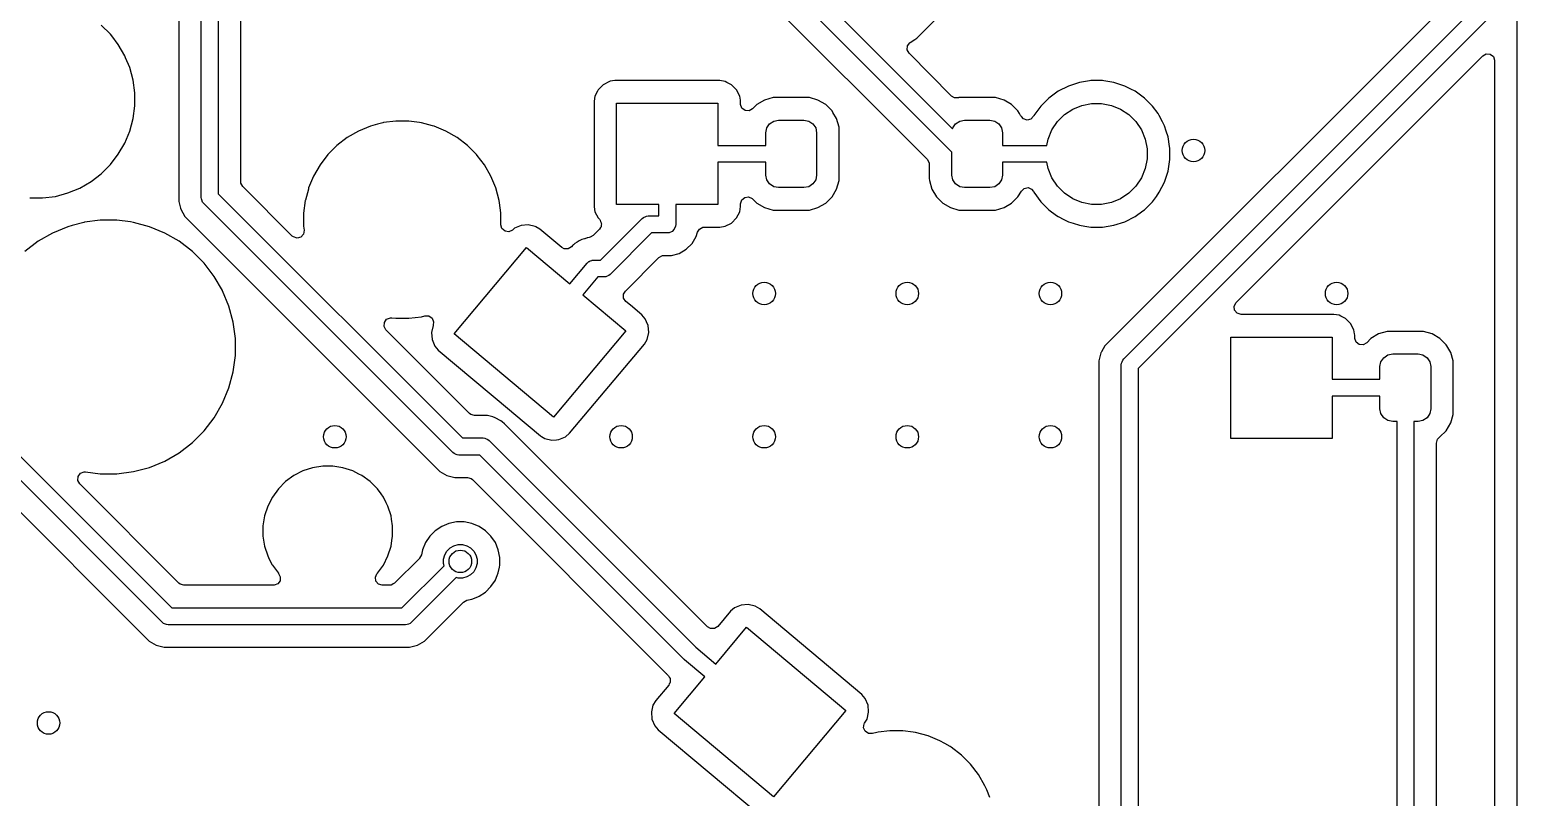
# Model space of a CAD drawing. Extents: x 2.6 to 14.2, y -9.4 to -3.8.
# Drawn here: x 7.17 to 8.209, y -8.682 to -8.146 of the extents above; entities that cross this region are included whole.
import ezdxf

# ---------------------------------------------------------------- set-up
doc = ezdxf.new("R2010")
doc.units = 0
doc.header["$MEASUREMENT"] = 0
doc.layers.add('BLACK', color=7, linetype='CONTINUOUS')

msp = doc.modelspace()

# ---------------------------------------------------------------- linework, layer by layer
at = {"layer": 'BLACK', "linetype": 'CONTINUOUS'}
for p, q in [((8.2094, -9.2539), (8.2094, -6.306)), ((7.4017, -7.8023), (7.8149, -8.2154)), ((7.8143, -8.2316), (7.3917, -7.8089)), ((7.3785, -7.8181), (7.7971, -8.2367)), ((7.3016, -7.8971), (7.3016, -8.2608)), ((7.3174, -8.2523), (7.3174, -7.8942)), ((7.2741, -7.9081), (7.2741, -8.2661)), ((7.2898, -8.2633), (7.2898, -7.8995)), ((7.7899, -8.152), (8.0136, -7.9282)), ((8.1615, -8.1269), (7.9213, -8.3671)), ((7.9345, -8.3762), (8.1787, -8.132)), ((7.2264, -8.1493), (7.22, -8.1429)), ((8.1888, -8.1386), (7.9446, -8.3828)), ((7.2273, -8.1505), (7.2264, -8.1493)), ((7.2264, -8.1493), (7.2264, -8.1493)), ((7.2264, -8.1493), (7.2264, -8.1493)), ((7.2319, -8.1565), (7.2273, -8.1505)), ((7.2364, -8.1643), (7.2319, -8.1565)), ((7.2319, -8.1565), (7.2319, -8.1565)), ((7.2319, -8.1565), (7.2319, -8.1565)), ((7.7831, -8.1602), (7.7833, -8.1575)), ((7.7833, -8.1575), (7.7849, -8.1553)), ((7.7849, -8.1553), (7.7851, -8.1551)), ((7.7851, -8.1551), (7.7885, -8.1529)), ((7.7885, -8.1529), (7.7899, -8.152)), ((7.237, -8.1657), (7.2364, -8.1643)), ((7.2364, -8.1643), (7.2364, -8.1643)), ((7.2364, -8.1643), (7.2364, -8.1643)), ((7.2399, -8.1726), (7.237, -8.1657)), ((7.7844, -8.1626), (7.7831, -8.1602)), ((7.8142, -8.1925), (7.7844, -8.1626)), ((8.0129, -8.3368), (8.1853, -8.1644)), ((8.1853, -8.1644), (8.1877, -8.163)), ((8.1877, -8.163), (8.1905, -8.1632)), ((8.1905, -8.1632), (8.1927, -8.1649)), ((8.1927, -8.1649), (8.1936, -8.1675)), ((8.1936, -8.1675), (8.1936, -8.1678)), ((8.1936, -8.1678), (8.1936, -8.8104)), ((7.2422, -8.1814), (7.2399, -8.1726)), ((7.2434, -8.1903), (7.2422, -8.1814)), ((7.2434, -8.1993), (7.2434, -8.1903)), ((7.5667, -8.189), (7.5649, -8.1925)), ((7.5672, -8.1881), (7.5667, -8.189)), ((7.5707, -8.1846), (7.5672, -8.1881)), ((7.5672, -8.1881), (7.5672, -8.1881)), ((7.5672, -8.1881), (7.5672, -8.1881)), ((7.5751, -8.1823), (7.5707, -8.1846)), ((7.5707, -8.1846), (7.5707, -8.1846)), ((7.5707, -8.1846), (7.5707, -8.1846)), ((7.5757, -8.1822), (7.5751, -8.1823)), ((7.5788, -8.1817), (7.5757, -8.1822)), ((7.6522, -8.1817), (7.5788, -8.1817)), ((7.6559, -8.1823), (7.6522, -8.1817)), ((7.6572, -8.183), (7.6559, -8.1823)), ((7.6603, -8.1846), (7.6572, -8.183)), ((7.6639, -8.1881), (7.6603, -8.1846)), ((7.6603, -8.1846), (7.6603, -8.1846)), ((7.6603, -8.1846), (7.6603, -8.1846)), ((7.6661, -8.1925), (7.6639, -8.1881)), ((7.6639, -8.1881), (7.6639, -8.1881)), ((7.6639, -8.1881), (7.6639, -8.1881)), ((7.8887, -8.1891), (7.8822, -8.1939)), ((7.8959, -8.1855), (7.8887, -8.1891)), ((7.9035, -8.183), (7.8959, -8.1855)), ((7.9105, -8.1819), (7.9035, -8.183)), ((7.9115, -8.1817), (7.9105, -8.1819)), ((7.9195, -8.1817), (7.9115, -8.1817)), ((7.9206, -8.1819), (7.9195, -8.1817)), ((7.9275, -8.183), (7.9206, -8.1819)), ((7.9352, -8.1855), (7.9275, -8.183)), ((7.9395, -8.1876), (7.9352, -8.1855)), ((7.9424, -8.1891), (7.9395, -8.1876)), ((7.9489, -8.1939), (7.9424, -8.1891)), ((7.9424, -8.1891), (7.9424, -8.1891)), ((7.9424, -8.1891), (7.9424, -8.1891)), ((7.2422, -8.2083), (7.2434, -8.1993)), ((7.5649, -8.1925), (7.5643, -8.1962)), ((7.5643, -8.1962), (7.5643, -8.2696)), ((7.5801, -8.2683), (7.5801, -8.1975)), ((7.5801, -8.1975), (7.6509, -8.1975)), ((7.6509, -8.1975), (7.6509, -8.227)), ((7.6666, -8.1954), (7.6661, -8.1925)), ((7.6667, -8.1962), (7.6666, -8.1954)), ((7.6667, -8.1981), (7.6667, -8.1962)), ((7.6667, -8.1984), (7.6667, -8.1981)), ((7.6677, -8.201), (7.6667, -8.1984)), ((7.6781, -8.1985), (7.6751, -8.2015)), ((7.6834, -8.1954), (7.6781, -8.1985)), ((7.6781, -8.1985), (7.6781, -8.1985)), ((7.6894, -8.1936), (7.6834, -8.1954)), ((7.6834, -8.1954), (7.6834, -8.1954)), ((7.6908, -8.1935), (7.6894, -8.1936)), ((7.7135, -8.1935), (7.6908, -8.1935)), ((7.6908, -8.1935), (7.6908, -8.1935)), ((7.7149, -8.1936), (7.7135, -8.1935)), ((7.7208, -8.1954), (7.7149, -8.1936)), ((7.7149, -8.1936), (7.7149, -8.1936)), ((7.7262, -8.1985), (7.7208, -8.1954)), ((7.7208, -8.1954), (7.7208, -8.1954)), ((7.7306, -8.2029), (7.7262, -8.1985)), ((7.7262, -8.1985), (7.7262, -8.1985)), ((7.8163, -8.1937), (7.8142, -8.1925)), ((7.819, -8.1937), (7.8163, -8.1937)), ((7.8193, -8.1936), (7.819, -8.1937)), ((7.8207, -8.1935), (7.8193, -8.1936)), ((7.8193, -8.1936), (7.8193, -8.1936)), ((7.8434, -8.1935), (7.8207, -8.1935)), ((7.8207, -8.1935), (7.8207, -8.1935)), ((7.8448, -8.1936), (7.8434, -8.1935)), ((7.8508, -8.1954), (7.8448, -8.1936)), ((7.8448, -8.1936), (7.8448, -8.1936)), ((7.8561, -8.1985), (7.8508, -8.1954)), ((7.8508, -8.1954), (7.8508, -8.1954)), ((7.8605, -8.2029), (7.8561, -8.1985)), ((7.8561, -8.1985), (7.8561, -8.1985)), ((7.8765, -8.1996), (7.8717, -8.2061)), ((7.8822, -8.1939), (7.8765, -8.1996)), ((7.8988, -8.2017), (7.9052, -8.199)), ((7.9052, -8.199), (7.912, -8.1976)), ((7.912, -8.1976), (7.919, -8.1976)), ((7.919, -8.1976), (7.9258, -8.199)), ((7.9258, -8.199), (7.9322, -8.2017)), ((7.9546, -8.1996), (7.9489, -8.1939)), ((7.9584, -8.2048), (7.9546, -8.1996)), ((7.2399, -8.217), (7.2422, -8.2083)), ((7.4168, -8.2112), (7.4131, -8.2122)), ((7.4172, -8.2111), (7.4168, -8.2112)), ((7.4258, -8.21), (7.4172, -8.2111)), ((7.4348, -8.21), (7.4258, -8.21)), ((7.4258, -8.21), (7.4258, -8.21)), ((7.4423, -8.211), (7.4348, -8.21)), ((7.4348, -8.21), (7.4348, -8.21)), ((7.4438, -8.2112), (7.4423, -8.211)), ((7.4515, -8.2133), (7.4438, -8.2112)), ((7.6699, -8.2027), (7.6677, -8.201)), ((7.6726, -8.2029), (7.6699, -8.2027)), ((7.6751, -8.2015), (7.6726, -8.2029)), ((7.687, -8.2119), (7.6899, -8.21)), ((7.6899, -8.21), (7.6933, -8.2093)), ((7.6933, -8.2093), (7.711, -8.2093)), ((7.711, -8.2093), (7.7144, -8.21)), ((7.7144, -8.21), (7.7173, -8.2119)), ((7.7312, -8.204), (7.7306, -8.2029)), ((7.7306, -8.2029), (7.7306, -8.2029)), ((7.7338, -8.2083), (7.7312, -8.204)), ((7.7355, -8.2143), (7.7338, -8.2083)), ((7.8169, -8.2119), (7.8198, -8.21)), ((7.8198, -8.21), (7.8232, -8.2093)), ((7.8232, -8.2093), (7.8409, -8.2093)), ((7.8409, -8.2093), (7.8443, -8.21)), ((7.8443, -8.21), (7.8472, -8.2119)), ((7.8616, -8.2048), (7.8605, -8.2029)), ((7.8605, -8.2029), (7.8605, -8.2029)), ((7.8624, -8.2061), (7.8616, -8.2048)), ((7.8629, -8.2069), (7.8624, -8.2061)), ((7.8643, -8.2084), (7.8629, -8.2069)), ((7.8669, -8.2093), (7.8643, -8.2084)), ((7.8695, -8.2086), (7.8669, -8.2093)), ((7.8714, -8.2066), (7.8695, -8.2086)), ((7.8717, -8.2061), (7.8714, -8.2066)), ((7.8843, -8.2162), (7.8881, -8.2104)), ((7.8881, -8.2104), (7.893, -8.2055)), ((7.893, -8.2055), (7.8988, -8.2017)), ((7.9322, -8.2017), (7.938, -8.2055)), ((7.938, -8.2055), (7.9429, -8.2104)), ((7.9429, -8.2104), (7.9468, -8.2162)), ((7.9593, -8.2061), (7.9584, -8.2048)), ((7.9616, -8.2106), (7.9593, -8.2061)), ((7.963, -8.2133), (7.9616, -8.2106)), ((7.2364, -8.2254), (7.2399, -8.217)), ((7.3919, -8.2215), (7.3847, -8.227)), ((7.3997, -8.217), (7.3919, -8.2215)), ((7.4081, -8.2135), (7.3997, -8.217)), ((7.3997, -8.217), (7.3997, -8.217)), ((7.4131, -8.2122), (7.4081, -8.2135)), ((7.4525, -8.2135), (7.4515, -8.2133)), ((7.4608, -8.217), (7.4525, -8.2135)), ((7.4686, -8.2215), (7.4608, -8.217)), ((7.4608, -8.217), (7.4608, -8.217)), ((7.4758, -8.227), (7.4686, -8.2215)), ((7.6844, -8.2181), (7.6851, -8.2148)), ((7.6844, -8.227), (7.6844, -8.2181)), ((7.6851, -8.2148), (7.687, -8.2119)), ((7.7173, -8.2119), (7.7192, -8.2148)), ((7.7192, -8.2148), (7.7198, -8.2181)), ((7.7198, -8.2181), (7.7198, -8.2477)), ((7.7356, -8.2157), (7.7355, -8.2143)), ((7.7356, -8.2502), (7.7356, -8.2157)), ((7.8149, -8.2154), (7.815, -8.2148)), ((7.815, -8.2148), (7.8169, -8.2119)), ((7.8472, -8.2119), (7.8491, -8.2148)), ((7.8491, -8.2148), (7.8498, -8.2181)), ((7.8498, -8.2181), (7.8498, -8.227)), ((7.8816, -8.2226), (7.8843, -8.2162)), ((7.9468, -8.2162), (7.9494, -8.2226)), ((7.9642, -8.217), (7.963, -8.2133)), ((7.963, -8.2133), (7.963, -8.2133)), ((7.963, -8.2133), (7.963, -8.2133)), ((7.9655, -8.2209), (7.9642, -8.217)), ((7.9665, -8.2278), (7.9655, -8.2209)), ((7.2319, -8.2332), (7.2364, -8.2254)), ((7.3847, -8.227), (7.3784, -8.2334)), ((7.4822, -8.2334), (7.4758, -8.227)), ((7.4758, -8.227), (7.4758, -8.227)), ((7.6509, -8.227), (7.6844, -8.227)), ((7.8143, -8.2477), (7.8143, -8.2316)), ((7.8498, -8.227), (7.8807, -8.227)), ((7.8807, -8.227), (7.8816, -8.2226)), ((7.9494, -8.2226), (7.9508, -8.2294)), ((7.9508, -8.2294), (7.9508, -8.2364)), ((7.9667, -8.2289), (7.9665, -8.2278)), ((7.9667, -8.2369), (7.9667, -8.2289)), ((7.22, -8.2468), (7.2264, -8.2404)), ((7.2264, -8.2404), (7.2319, -8.2332)), ((7.2264, -8.2404), (7.2264, -8.2404)), ((7.2264, -8.2404), (7.2264, -8.2404)), ((7.3729, -8.2406), (7.3683, -8.2484)), ((7.3784, -8.2334), (7.3729, -8.2406)), ((7.4826, -8.234), (7.4822, -8.2334)), ((7.4822, -8.2334), (7.4822, -8.2334)), ((7.4822, -8.2334), (7.4822, -8.2334)), ((7.4877, -8.2406), (7.4826, -8.234)), ((7.4922, -8.2484), (7.4877, -8.2406)), ((7.4877, -8.2406), (7.4877, -8.2406)), ((7.4877, -8.2406), (7.4877, -8.2406)), ((7.6549, -8.2388), (7.6509, -8.2388)), ((7.6509, -8.2388), (7.6509, -8.2683)), ((7.6844, -8.2388), (7.6549, -8.2388)), ((7.6844, -8.2477), (7.6844, -8.2388)), ((7.7971, -8.2367), (7.7985, -8.2391)), ((7.7985, -8.2391), (7.7986, -8.2402)), ((7.7986, -8.2402), (7.7986, -8.2502)), ((7.8744, -8.2388), (7.8498, -8.2388)), ((7.8498, -8.2388), (7.8498, -8.2477)), ((7.8807, -8.2388), (7.8744, -8.2388)), ((7.8816, -8.2432), (7.8807, -8.2388)), ((7.9508, -8.2364), (7.9494, -8.2432)), ((7.9655, -8.2449), (7.9667, -8.2369)), ((7.205, -8.2568), (7.2129, -8.2523)), ((7.2129, -8.2523), (7.22, -8.2468)), ((7.22, -8.2468), (7.22, -8.2468)), ((7.22, -8.2468), (7.22, -8.2468)), ((7.3175, -8.2533), (7.3174, -8.2523)), ((7.3683, -8.2484), (7.3649, -8.2567)), ((7.3683, -8.2484), (7.3683, -8.2484)), ((7.493, -8.2502), (7.4922, -8.2484)), ((7.4922, -8.2484), (7.4922, -8.2484)), ((7.4922, -8.2484), (7.4922, -8.2484)), ((7.4957, -8.2567), (7.493, -8.2502)), ((7.6851, -8.2511), (7.6844, -8.2477)), ((7.687, -8.2539), (7.6851, -8.2511)), ((7.7192, -8.2511), (7.7173, -8.2539)), ((7.7198, -8.2477), (7.7192, -8.2511)), ((7.7338, -8.2575), (7.7355, -8.2516)), ((7.7355, -8.2516), (7.7356, -8.2502)), ((7.7986, -8.2502), (7.7986, -8.2502)), ((7.7986, -8.2502), (7.7987, -8.2516)), ((7.7987, -8.2516), (7.8004, -8.2575)), ((7.815, -8.2511), (7.8143, -8.2477)), ((7.8169, -8.2539), (7.815, -8.2511)), ((7.8491, -8.2511), (7.8472, -8.2539)), ((7.8498, -8.2477), (7.8491, -8.2511)), ((7.8843, -8.2496), (7.8816, -8.2432)), ((7.8881, -8.2554), (7.8843, -8.2496)), ((7.9468, -8.2496), (7.9429, -8.2554)), ((7.9494, -8.2432), (7.9468, -8.2496)), ((7.9593, -8.2597), (7.963, -8.2526)), ((7.963, -8.2526), (7.9655, -8.2449)), ((7.179, -8.2637), (7.188, -8.2626)), ((7.188, -8.2626), (7.1967, -8.2602)), ((7.1967, -8.2602), (7.205, -8.2568)), ((7.3016, -8.2608), (7.4723, -8.4314)), ((7.3188, -8.2557), (7.3175, -8.2533)), ((7.3534, -8.2903), (7.3188, -8.2557)), ((7.3647, -8.2575), (7.3626, -8.2652)), ((7.3649, -8.2567), (7.3647, -8.2575)), ((7.498, -8.2655), (7.4957, -8.2567)), ((7.6696, -8.2633), (7.6723, -8.2629)), ((7.6723, -8.2629), (7.6748, -8.264)), ((7.6899, -8.2559), (7.687, -8.2539)), ((7.6933, -8.2565), (7.6899, -8.2559)), ((7.711, -8.2565), (7.6933, -8.2565)), ((7.7144, -8.2559), (7.711, -8.2565)), ((7.7173, -8.2539), (7.7144, -8.2559)), ((7.7262, -8.2673), (7.7306, -8.2629)), ((7.7306, -8.2629), (7.7338, -8.2575)), ((7.8004, -8.2575), (7.8004, -8.2575)), ((7.8004, -8.2575), (7.8036, -8.2629)), ((7.8036, -8.2629), (7.8036, -8.2629)), ((7.8036, -8.2629), (7.808, -8.2673)), ((7.8198, -8.2559), (7.8169, -8.2539)), ((7.8232, -8.2565), (7.8198, -8.2559)), ((7.8409, -8.2565), (7.8232, -8.2565)), ((7.8443, -8.2559), (7.8409, -8.2565)), ((7.8472, -8.2539), (7.8443, -8.2559)), ((7.8561, -8.2673), (7.8605, -8.2629)), ((7.8605, -8.2629), (7.8629, -8.2589)), ((7.8629, -8.2589), (7.8649, -8.257)), ((7.8649, -8.257), (7.8676, -8.2565)), ((7.8676, -8.2565), (7.8701, -8.2576)), ((7.8701, -8.2576), (7.8714, -8.2592)), ((7.8714, -8.2592), (7.8717, -8.2597)), ((7.8717, -8.2597), (7.8765, -8.2663)), ((7.893, -8.2603), (7.8881, -8.2554)), ((7.8988, -8.2642), (7.893, -8.2603)), ((7.938, -8.2603), (7.9322, -8.2642)), ((7.9429, -8.2554), (7.938, -8.2603)), ((7.9546, -8.2663), (7.9573, -8.2626)), ((7.9573, -8.2626), (7.9593, -8.2597)), ((7.17, -8.2637), (7.179, -8.2637)), ((7.179, -8.2637), (7.179, -8.2637)), ((7.2741, -8.2661), (7.2753, -8.2709)), ((7.2753, -8.2709), (7.2753, -8.2709)), ((7.2753, -8.2709), (7.2755, -8.2716)), ((7.2755, -8.2716), (7.2755, -8.2716)), ((7.2755, -8.2716), (7.2784, -8.2766)), ((7.29, -8.2644), (7.2898, -8.2633)), ((7.2902, -8.2649), (7.29, -8.2644)), ((7.2908, -8.2666), (7.2902, -8.2649)), ((7.2916, -8.2675), (7.2908, -8.2666)), ((7.4656, -8.4415), (7.2916, -8.2675)), ((7.3625, -8.2655), (7.3614, -8.2744)), ((7.3626, -8.2652), (7.3625, -8.2655)), ((7.3625, -8.2655), (7.3625, -8.2655)), ((7.4989, -8.2723), (7.498, -8.2655)), ((7.4992, -8.2744), (7.4989, -8.2723)), ((7.5643, -8.2696), (7.5647, -8.2718)), ((7.5647, -8.2718), (7.5649, -8.2733)), ((7.5649, -8.2733), (7.5672, -8.2777)), ((7.6096, -8.2683), (7.5801, -8.2683)), ((7.6096, -8.2763), (7.6096, -8.2683)), ((7.6509, -8.2683), (7.6214, -8.2683)), ((7.6214, -8.2683), (7.6214, -8.2822)), ((7.6639, -8.2777), (7.6661, -8.2733)), ((7.6661, -8.2733), (7.6667, -8.2696)), ((7.6661, -8.2733), (7.6661, -8.2733)), ((7.6661, -8.2733), (7.6661, -8.2733)), ((7.6667, -8.2677), (7.6675, -8.2651)), ((7.6667, -8.2696), (7.6667, -8.2677)), ((7.6675, -8.2651), (7.6696, -8.2633)), ((7.6748, -8.264), (7.6751, -8.2643)), ((7.6751, -8.2643), (7.6781, -8.2673)), ((7.6781, -8.2673), (7.6781, -8.2673)), ((7.6781, -8.2673), (7.6781, -8.2673)), ((7.6781, -8.2673), (7.6834, -8.2704)), ((7.6834, -8.2704), (7.6894, -8.2722)), ((7.6894, -8.2722), (7.6908, -8.2723)), ((7.6908, -8.2723), (7.7135, -8.2723)), ((7.7135, -8.2723), (7.7149, -8.2722)), ((7.7149, -8.2722), (7.7208, -8.2704)), ((7.7208, -8.2704), (7.7262, -8.2673)), ((7.808, -8.2673), (7.808, -8.2673)), ((7.808, -8.2673), (7.808, -8.2673)), ((7.808, -8.2673), (7.8133, -8.2704)), ((7.8133, -8.2704), (7.8193, -8.2722)), ((7.8193, -8.2722), (7.8207, -8.2723)), ((7.8207, -8.2723), (7.8434, -8.2723)), ((7.8434, -8.2723), (7.8448, -8.2722)), ((7.8448, -8.2722), (7.8508, -8.2704)), ((7.8508, -8.2704), (7.8561, -8.2673)), ((7.8765, -8.2663), (7.8822, -8.272)), ((7.8822, -8.272), (7.8875, -8.2759)), ((7.9052, -8.2668), (7.8988, -8.2642)), ((7.912, -8.2682), (7.9052, -8.2668)), ((7.919, -8.2682), (7.912, -8.2682)), ((7.9258, -8.2668), (7.919, -8.2682)), ((7.9322, -8.2642), (7.9258, -8.2668)), ((7.9424, -8.2767), (7.9477, -8.2728)), ((7.9477, -8.2728), (7.9489, -8.272)), ((7.9489, -8.272), (7.9546, -8.2663)), ((7.9489, -8.272), (7.9489, -8.272)), ((7.9489, -8.272), (7.9489, -8.272)), ((7.9546, -8.2663), (7.9546, -8.2663)), ((7.9546, -8.2663), (7.9546, -8.2663)), ((7.1966, -8.2838), (7.1858, -8.2882)), ((7.1997, -8.2829), (7.1966, -8.2838)), ((7.1966, -8.2838), (7.1966, -8.2838)), ((7.2078, -8.2808), (7.1997, -8.2829)), ((7.2083, -8.2807), (7.2078, -8.2808)), ((7.2193, -8.2793), (7.2083, -8.2807)), ((7.2309, -8.2793), (7.2193, -8.2793)), ((7.2193, -8.2793), (7.2193, -8.2793)), ((7.2405, -8.2805), (7.2309, -8.2793)), ((7.2309, -8.2793), (7.2309, -8.2793)), ((7.2424, -8.2808), (7.2405, -8.2805)), ((7.2537, -8.2838), (7.2424, -8.2808)), ((7.2644, -8.2882), (7.2537, -8.2838)), ((7.2537, -8.2838), (7.2537, -8.2838)), ((7.2537, -8.2838), (7.2537, -8.2838)), ((7.2784, -8.2766), (7.2784, -8.2766)), ((7.2784, -8.2766), (7.2784, -8.2766)), ((7.2784, -8.2766), (7.4565, -8.4547)), ((7.3614, -8.2744), (7.3614, -8.2834)), ((7.3614, -8.2834), (7.3614, -8.2834)), ((7.3614, -8.2834), (7.3617, -8.2862)), ((7.4992, -8.2825), (7.4992, -8.2744)), ((7.4992, -8.2744), (7.4992, -8.2744)), ((7.5, -8.2851), (7.4992, -8.2825)), ((7.5134, -8.2829), (7.5088, -8.2849)), ((7.5183, -8.2825), (7.5134, -8.2829)), ((7.5232, -8.2836), (7.5183, -8.2825)), ((7.5183, -8.2825), (7.5183, -8.2825)), ((7.5237, -8.2839), (7.5232, -8.2836)), ((7.5232, -8.2836), (7.5232, -8.2836)), ((7.5232, -8.2836), (7.5232, -8.2836)), ((7.5264, -8.2855), (7.5237, -8.2839)), ((7.5672, -8.2777), (7.5672, -8.2777)), ((7.5672, -8.2777), (7.5672, -8.2777)), ((7.5672, -8.2777), (7.5681, -8.2786)), ((7.5681, -8.2786), (7.5683, -8.279)), ((7.5683, -8.279), (7.5685, -8.2792)), ((7.5685, -8.2792), (7.5689, -8.2801)), ((7.5689, -8.3071), (7.5979, -8.278)), ((7.5689, -8.2801), (7.5694, -8.2811)), ((7.5692, -8.2838), (7.569, -8.2842)), ((7.5693, -8.2828), (7.5692, -8.2838)), ((7.5695, -8.2817), (7.5693, -8.2828)), ((7.5694, -8.2811), (7.5694, -8.2814)), ((7.5694, -8.2814), (7.5695, -8.2817)), ((7.5979, -8.278), (7.5988, -8.2773)), ((7.5988, -8.2773), (7.6005, -8.2766)), ((7.6005, -8.2766), (7.6009, -8.2764)), ((7.6009, -8.2764), (7.6021, -8.2763)), ((7.6021, -8.2763), (7.6096, -8.2763)), ((7.6213, -8.2833), (7.6204, -8.2855)), ((7.6214, -8.2822), (7.6213, -8.2833)), ((7.6213, -8.2833), (7.6213, -8.2833)), ((7.6522, -8.2841), (7.6559, -8.2835)), ((7.6559, -8.2835), (7.6603, -8.2813)), ((7.6603, -8.2813), (7.6639, -8.2777)), ((7.8875, -8.2759), (7.8887, -8.2767)), ((7.8887, -8.2767), (7.8927, -8.2788)), ((7.8927, -8.2788), (7.8959, -8.2804)), ((7.8959, -8.2804), (7.8959, -8.2804)), ((7.8959, -8.2804), (7.8959, -8.2804)), ((7.8959, -8.2804), (7.8991, -8.2814)), ((7.8991, -8.2814), (7.9035, -8.2828)), ((7.9035, -8.2828), (7.9073, -8.2834)), ((7.9073, -8.2834), (7.9115, -8.2841)), ((7.9195, -8.2841), (7.9275, -8.2828)), ((7.9275, -8.2828), (7.9352, -8.2804)), ((7.9352, -8.2804), (7.9424, -8.2767)), ((7.1758, -8.294), (7.1666, -8.3011)), ((7.1858, -8.2882), (7.1758, -8.294)), ((7.1858, -8.2882), (7.1858, -8.2882)), ((7.2744, -8.294), (7.2644, -8.2882)), ((7.2644, -8.2882), (7.2644, -8.2882)), ((7.2837, -8.3011), (7.2744, -8.294)), ((7.3542, -8.2909), (7.3534, -8.2903)), ((7.3568, -8.2917), (7.3542, -8.2909)), ((7.3595, -8.291), (7.3568, -8.2917)), ((7.3613, -8.2889), (7.3595, -8.291)), ((7.3617, -8.2862), (7.3613, -8.2889)), ((7.5021, -8.2869), (7.5, -8.2851)), ((7.5048, -8.2873), (7.5021, -8.2869)), ((7.5073, -8.2862), (7.5048, -8.2873)), ((7.5088, -8.2849), (7.5073, -8.2862)), ((7.5088, -8.2849), (7.5088, -8.2849)), ((7.5417, -8.2984), (7.5264, -8.2855)), ((7.554, -8.2936), (7.5526, -8.2945)), ((7.5545, -8.2934), (7.554, -8.2936)), ((7.554, -8.2936), (7.554, -8.2936)), ((7.5549, -8.2932), (7.5545, -8.2934)), ((7.5545, -8.2934), (7.5545, -8.2934)), ((7.5558, -8.2928), (7.5549, -8.2932)), ((7.5576, -8.2923), (7.5558, -8.2928)), ((7.5578, -8.2922), (7.5576, -8.2923)), ((7.5594, -8.2916), (7.5578, -8.2922)), ((7.5578, -8.2922), (7.5578, -8.2922)), ((7.5599, -8.2916), (7.5594, -8.2916)), ((7.5594, -8.2916), (7.5594, -8.2916)), ((7.5608, -8.2914), (7.5599, -8.2916)), ((7.5615, -8.2912), (7.5608, -8.2914)), ((7.5637, -8.29), (7.5615, -8.2912)), ((7.5681, -8.2855), (7.5637, -8.29)), ((7.5689, -8.2844), (7.5681, -8.2855)), ((7.569, -8.2842), (7.5689, -8.2844)), ((7.6045, -8.2881), (7.5755, -8.3171)), ((7.6155, -8.2881), (7.6045, -8.2881)), ((7.6167, -8.288), (7.6155, -8.2881)), ((7.6188, -8.2871), (7.6167, -8.288)), ((7.6204, -8.2855), (7.6188, -8.2871)), ((7.6329, -8.2955), (7.6357, -8.2906)), ((7.6357, -8.2906), (7.6365, -8.2877)), ((7.6365, -8.2877), (7.6379, -8.2854)), ((7.6379, -8.2854), (7.6404, -8.2842)), ((7.6404, -8.2842), (7.6412, -8.2841)), ((7.6412, -8.2841), (7.6522, -8.2841)), ((7.6522, -8.2841), (7.6522, -8.2841)), ((7.9115, -8.2841), (7.9115, -8.2841)), ((7.9115, -8.2841), (7.9195, -8.2841)), ((7.9195, -8.2841), (7.9195, -8.2841)), ((7.0187, -8.2995), (7.2692, -8.55)), ((7.2919, -8.3093), (7.2837, -8.3011)), ((7.2837, -8.3011), (7.2837, -8.3011)), ((7.4666, -8.3587), (7.5172, -8.2984)), ((7.5172, -8.2984), (7.5474, -8.3237)), ((7.5435, -8.2993), (7.5417, -8.2984)), ((7.5463, -8.2993), (7.5435, -8.2993)), ((7.5486, -8.2978), (7.5463, -8.2993)), ((7.5494, -8.2968), (7.5486, -8.2978)), ((7.5498, -8.2965), (7.5494, -8.2968)), ((7.5494, -8.2968), (7.5494, -8.2968)), ((7.5501, -8.2963), (7.5498, -8.2965)), ((7.5498, -8.2965), (7.5498, -8.2965)), ((7.5508, -8.2956), (7.5501, -8.2963)), ((7.5525, -8.2947), (7.5508, -8.2956)), ((7.5526, -8.2945), (7.5525, -8.2947)), ((7.5526, -8.2945), (7.5526, -8.2945)), ((7.6096, -8.3053), (7.6121, -8.304)), ((7.6121, -8.304), (7.6131, -8.3039)), ((7.6131, -8.3039), (7.6184, -8.3039)), ((7.6184, -8.3039), (7.6239, -8.3024)), ((7.6184, -8.3039), (7.6184, -8.3039)), ((7.6239, -8.3024), (7.6288, -8.2995)), ((7.6288, -8.2995), (7.6329, -8.2955)), ((7.2626, -8.5601), (7.0086, -8.3061)), ((7.2989, -8.3185), (7.2919, -8.3093)), ((7.2919, -8.3093), (7.2919, -8.3093)), ((7.5474, -8.3237), (7.5596, -8.3092)), ((7.5596, -8.3092), (7.5604, -8.3084)), ((7.5604, -8.3084), (7.5607, -8.3082)), ((7.5607, -8.3082), (7.5608, -8.308)), ((7.5608, -8.308), (7.5617, -8.3077)), ((7.5617, -8.3077), (7.5625, -8.3073)), ((7.5625, -8.3073), (7.5627, -8.3073)), ((7.5627, -8.3073), (7.563, -8.3072)), ((7.563, -8.3072), (7.5641, -8.3071)), ((7.5641, -8.3071), (7.5689, -8.3071)), ((7.5862, -8.3288), (7.6096, -8.3053)), ((6.9954, -8.3152), (7.2535, -8.5733)), ((7.3046, -8.3283), (7.2989, -8.3185)), ((7.5669, -8.3189), (7.5564, -8.3313)), ((7.5713, -8.3189), (7.5669, -8.3189)), ((7.5725, -8.3187), (7.5713, -8.3189)), ((7.5734, -8.3184), (7.5725, -8.3187)), ((7.5746, -8.3179), (7.5734, -8.3184)), ((7.5755, -8.3171), (7.5746, -8.3179)), ((7.3047, -8.3286), (7.3046, -8.3283)), ((7.3092, -8.3393), (7.3047, -8.3286)), ((7.5564, -8.3313), (7.5866, -8.3566)), ((7.5849, -8.3309), (7.5862, -8.3288)), ((7.585, -8.3337), (7.5849, -8.3309)), ((7.5865, -8.336), (7.585, -8.3337)), ((7.3122, -8.3505), (7.3092, -8.3393)), ((7.4438, -8.3467), (7.4461, -8.346)), ((7.4461, -8.346), (7.4488, -8.3461)), ((7.4488, -8.3461), (7.4511, -8.3476)), ((7.5897, -8.3387), (7.5865, -8.336)), ((7.5977, -8.3453), (7.5897, -8.3387)), ((7.6001, -8.3482), (7.5977, -8.3453)), ((7.5977, -8.3453), (7.5977, -8.3453)), ((8.0115, -8.3395), (8.0127, -8.337)), ((8.0119, -8.3422), (8.0115, -8.3395)), ((8.0137, -8.3443), (8.0119, -8.3422)), ((8.0127, -8.337), (8.0129, -8.3368)), ((8.0164, -8.3451), (8.0137, -8.3443)), ((8.0813, -8.3451), (8.0164, -8.3451)), ((8.085, -8.3457), (8.0813, -8.3451)), ((8.0862, -8.3463), (8.085, -8.3457)), ((8.0895, -8.3479), (8.0862, -8.3463)), ((7.3137, -8.362), (7.3122, -8.3505)), ((7.4176, -8.3534), (7.4178, -8.3506)), ((7.4189, -8.3558), (7.4176, -8.3534)), ((7.4178, -8.3506), (7.4194, -8.3484)), ((7.4774, -8.4142), (7.4189, -8.3558)), ((7.4194, -8.3484), (7.422, -8.3474)), ((7.422, -8.3474), (7.423, -8.3475)), ((7.423, -8.3475), (7.4258, -8.3478)), ((7.4258, -8.3478), (7.4258, -8.3478)), ((7.4258, -8.3478), (7.4348, -8.3478)), ((7.4348, -8.3478), (7.4438, -8.3467)), ((7.4348, -8.3478), (7.4348, -8.3478)), ((7.4518, -8.3528), (7.4507, -8.3576)), ((7.4511, -8.3476), (7.4522, -8.3502)), ((7.4519, -8.3526), (7.4518, -8.3528)), ((7.4522, -8.3502), (7.4519, -8.3526)), ((7.5866, -8.3566), (7.536, -8.4169)), ((7.601, -8.3502), (7.6001, -8.3482)), ((7.6021, -8.3527), (7.601, -8.3502)), ((7.6021, -8.3528), (7.6021, -8.3527)), ((7.6025, -8.3576), (7.6021, -8.3528)), ((8.093, -8.3515), (8.0895, -8.3479)), ((8.0895, -8.3479), (8.0895, -8.3479)), ((8.0895, -8.3479), (8.0895, -8.3479)), ((8.0953, -8.3559), (8.093, -8.3515)), ((8.093, -8.3515), (8.093, -8.3515)), ((8.093, -8.3515), (8.093, -8.3515)), ((8.0957, -8.3587), (8.0953, -8.3559)), ((7.3137, -8.3737), (7.3137, -8.362)), ((7.4507, -8.3576), (7.4507, -8.3576)), ((7.4507, -8.3576), (7.4511, -8.3626)), ((7.4511, -8.3626), (7.4531, -8.3672)), ((7.536, -8.4169), (7.4666, -8.3587)), ((7.5472, -8.428), (7.5995, -8.3658)), ((7.5995, -8.3658), (7.6014, -8.3626)), ((7.6014, -8.3626), (7.6025, -8.3577)), ((7.6025, -8.3577), (7.6025, -8.3576)), ((7.9213, -8.3671), (7.9189, -8.3712)), ((7.9213, -8.3671), (7.9213, -8.3671)), ((8.0092, -8.4317), (8.0092, -8.3609)), ((8.0092, -8.3609), (8.0801, -8.3609)), ((8.0801, -8.3609), (8.0801, -8.3904)), ((8.0959, -8.3596), (8.0957, -8.3587)), ((8.0959, -8.3615), (8.0959, -8.3596)), ((8.0959, -8.3618), (8.0959, -8.3615)), ((8.0968, -8.3644), (8.0959, -8.3618)), ((8.099, -8.366), (8.0968, -8.3644)), ((8.1018, -8.3662), (8.099, -8.366)), ((8.1042, -8.3649), (8.1018, -8.3662)), ((8.1072, -8.3619), (8.1042, -8.3649)), ((8.1125, -8.3587), (8.1072, -8.3619)), ((8.1072, -8.3619), (8.1072, -8.3619)), ((8.1185, -8.357), (8.1125, -8.3587)), ((8.1125, -8.3587), (8.1125, -8.3587)), ((8.1199, -8.3569), (8.1185, -8.357)), ((8.1426, -8.3569), (8.1199, -8.3569)), ((8.1199, -8.3569), (8.1199, -8.3569)), ((8.144, -8.357), (8.1426, -8.3569)), ((8.15, -8.3587), (8.144, -8.357)), ((8.144, -8.357), (8.144, -8.357)), ((8.1553, -8.3619), (8.15, -8.3587)), ((8.15, -8.3587), (8.15, -8.3587)), ((8.1597, -8.3663), (8.1553, -8.3619)), ((8.1553, -8.3619), (8.1553, -8.3619)), ((8.1602, -8.3671), (8.1597, -8.3663)), ((8.1597, -8.3663), (8.1597, -8.3663)), ((7.3122, -8.3852), (7.3137, -8.3737)), ((7.4531, -8.3672), (7.4555, -8.37)), ((7.4555, -8.37), (7.4555, -8.37)), ((7.4555, -8.37), (7.4555, -8.37)), ((7.4555, -8.37), (7.5052, -8.4117)), ((7.9184, -8.372), (7.917, -8.3775)), ((7.9186, -8.3717), (7.9184, -8.372)), ((7.9189, -8.3712), (7.9186, -8.3717)), ((7.9189, -8.3712), (7.9189, -8.3712)), ((7.9333, -8.3781), (7.9337, -8.3771)), ((7.9337, -8.3771), (7.9345, -8.3762)), ((8.1142, -8.3781), (8.1161, -8.3753)), ((8.1161, -8.3753), (8.119, -8.3733)), ((8.119, -8.3733), (8.1224, -8.3727)), ((8.1224, -8.3727), (8.1401, -8.3727)), ((8.1401, -8.3727), (8.1435, -8.3733)), ((8.1435, -8.3733), (8.1464, -8.3753)), ((8.1464, -8.3753), (8.1483, -8.3781)), ((8.1629, -8.3717), (8.1602, -8.3671)), ((8.1646, -8.3776), (8.1629, -8.3717)), ((7.3092, -8.3964), (7.3122, -8.3852)), ((7.917, -8.3775), (7.917, -8.3775)), ((7.917, -8.3775), (7.917, -8.8411)), ((7.9327, -8.3804), (7.9329, -8.3792)), ((7.9327, -8.9487), (7.9327, -8.3804)), ((7.9329, -8.3792), (7.9333, -8.3781)), ((7.9446, -8.3828), (7.9446, -8.9511)), ((8.1135, -8.3815), (8.1142, -8.3781)), ((8.1135, -8.3904), (8.1135, -8.3815)), ((8.1483, -8.3781), (8.149, -8.3815)), ((8.149, -8.3815), (8.149, -8.4111)), ((8.1647, -8.379), (8.1646, -8.3776)), ((8.1647, -8.4135), (8.1647, -8.379)), ((7.3047, -8.4071), (7.3092, -8.3964)), ((8.0801, -8.3904), (8.1135, -8.3904)), ((7.2989, -8.4172), (7.3047, -8.4071)), ((8.084, -8.4022), (8.0801, -8.4022)), ((8.0801, -8.4022), (8.0801, -8.4317)), ((8.1135, -8.4022), (8.084, -8.4022)), ((8.1135, -8.4111), (8.1135, -8.4022)), ((7.2919, -8.4264), (7.2989, -8.4172)), ((7.4782, -8.4149), (7.4774, -8.4142)), ((7.4808, -8.4157), (7.4782, -8.4149)), ((7.4898, -8.4157), (7.4808, -8.4157)), ((7.4937, -8.4167), (7.4898, -8.4157)), ((7.4898, -8.4157), (7.4898, -8.4157)), ((7.4953, -8.4172), (7.4937, -8.4167)), ((7.4992, -8.4194), (7.4953, -8.4172)), ((7.4953, -8.4172), (7.4953, -8.4172)), ((7.5052, -8.4117), (7.5052, -8.4117)), ((7.5052, -8.4117), (7.5083, -8.4143)), ((7.5083, -8.4143), (7.5268, -8.4298)), ((8.1142, -8.4144), (8.1135, -8.4111)), ((8.1161, -8.4173), (8.1142, -8.4144)), ((8.119, -8.4192), (8.1161, -8.4173)), ((8.1464, -8.4173), (8.1435, -8.4192)), ((8.1483, -8.4144), (8.1464, -8.4173)), ((8.149, -8.4111), (8.1483, -8.4144)), ((8.1629, -8.4209), (8.1646, -8.4149)), ((8.1646, -8.4149), (8.1647, -8.4135)), ((7.2837, -8.4346), (7.2919, -8.4264)), ((7.5002, -8.42), (7.4992, -8.4194)), ((7.4992, -8.4194), (7.4992, -8.4194)), ((7.5018, -8.4216), (7.5002, -8.42)), ((7.6436, -8.5634), (7.5018, -8.4216)), ((7.5444, -8.4305), (7.5472, -8.428)), ((8.1224, -8.4199), (8.119, -8.4192)), ((8.1254, -8.4199), (8.1224, -8.4199)), ((8.1254, -8.7891), (8.1254, -8.4199)), ((8.1401, -8.4199), (8.1372, -8.4199)), ((8.1372, -8.4199), (8.1372, -8.7866)), ((8.1435, -8.4192), (8.1401, -8.4199)), ((8.1553, -8.4307), (8.1597, -8.4263)), ((8.1597, -8.4263), (8.1629, -8.4209)), ((7.2744, -8.4417), (7.2837, -8.4346)), ((7.4723, -8.4314), (7.4869, -8.4314)), ((7.4869, -8.4314), (7.488, -8.4316)), ((7.488, -8.4316), (7.4885, -8.4318)), ((7.4885, -8.4318), (7.4902, -8.4324)), ((7.4902, -8.4324), (7.4911, -8.4332)), ((7.4911, -8.4332), (7.6354, -8.5775)), ((7.5268, -8.4298), (7.5268, -8.4298)), ((7.5268, -8.4298), (7.5268, -8.4298)), ((7.5268, -8.4298), (7.5276, -8.4303)), ((7.5276, -8.4303), (7.53, -8.4318)), ((7.53, -8.4318), (7.5349, -8.4329)), ((7.5349, -8.4329), (7.5382, -8.4326)), ((7.5349, -8.4329), (7.5349, -8.4329)), ((7.5349, -8.4329), (7.5349, -8.4329)), ((7.5382, -8.4326), (7.5398, -8.4324)), ((7.5398, -8.4324), (7.5444, -8.4305)), ((8.0801, -8.4317), (8.0092, -8.4317)), ((8.1529, -8.4349), (8.1537, -8.4322)), ((8.1529, -8.7781), (8.1529, -8.4349)), ((8.1537, -8.4322), (8.1551, -8.4309)), ((8.1551, -8.4309), (8.1553, -8.4307)), ((8.1551, -8.4309), (8.1551, -8.4309)), ((8.1553, -8.4307), (8.1553, -8.4307)), ((8.1553, -8.4307), (8.1553, -8.4307)), ((8.1553, -8.4307), (8.1553, -8.4307)), ((7.2537, -8.4519), (7.2644, -8.4475)), ((7.2644, -8.4475), (7.2744, -8.4417)), ((7.4665, -8.4423), (7.4656, -8.4415)), ((7.468, -8.4429), (7.4665, -8.4423)), ((7.4687, -8.4431), (7.468, -8.4429)), ((7.4698, -8.4433), (7.4687, -8.4431)), ((7.4845, -8.4433), (7.4698, -8.4433)), ((7.6273, -8.5861), (7.4845, -8.4433)), ((7.2036, -8.461), (7.2038, -8.4582)), ((7.2038, -8.4582), (7.2054, -8.456)), ((7.2054, -8.456), (7.208, -8.4551)), ((7.208, -8.4551), (7.209, -8.4551)), ((7.209, -8.4551), (7.2193, -8.4565)), ((7.2193, -8.4565), (7.2193, -8.4565)), ((7.2193, -8.4565), (7.2309, -8.4565)), ((7.2309, -8.4565), (7.2424, -8.4549)), ((7.2309, -8.4565), (7.2309, -8.4565)), ((7.2424, -8.4549), (7.2537, -8.4519)), ((7.3546, -8.4577), (7.3488, -8.4619)), ((7.3609, -8.4544), (7.3546, -8.4577)), ((7.3677, -8.4522), (7.3609, -8.4544)), ((7.3609, -8.4544), (7.3609, -8.4544)), ((7.3748, -8.4511), (7.3677, -8.4522)), ((7.3819, -8.4511), (7.3748, -8.4511)), ((7.3748, -8.4511), (7.3748, -8.4511)), ((7.3889, -8.4522), (7.3819, -8.4511)), ((7.3819, -8.4511), (7.3819, -8.4511)), ((7.3957, -8.4544), (7.3889, -8.4522)), ((7.3999, -8.4566), (7.3957, -8.4544)), ((7.3957, -8.4544), (7.3957, -8.4544)), ((7.4021, -8.4577), (7.3999, -8.4566)), ((7.4078, -8.4619), (7.4021, -8.4577)), ((7.4021, -8.4577), (7.4021, -8.4577)), ((7.4021, -8.4577), (7.4021, -8.4577)), ((7.4565, -8.4547), (7.4615, -8.4575)), ((7.4615, -8.4575), (7.467, -8.459)), ((7.467, -8.459), (7.4759, -8.459)), ((7.4759, -8.459), (7.4785, -8.4598)), ((7.4785, -8.4598), (7.4794, -8.4605)), ((7.4794, -8.4605), (7.6145, -8.5956)), ((7.2049, -8.4634), (7.2036, -8.461)), ((7.2743, -8.5328), (7.2049, -8.4634)), ((7.3438, -8.4669), (7.3396, -8.4727)), ((7.3488, -8.4619), (7.3438, -8.4669)), ((7.3438, -8.4669), (7.3438, -8.4669)), ((7.3488, -8.4619), (7.3488, -8.4619)), ((7.4129, -8.4669), (7.4078, -8.4619)), ((7.4078, -8.4619), (7.4078, -8.4619)), ((7.4155, -8.4705), (7.4129, -8.4669)), ((7.4129, -8.4669), (7.4129, -8.4669)), ((7.4171, -8.4727), (7.4155, -8.4705)), ((7.3363, -8.479), (7.3341, -8.4858)), ((7.3396, -8.4727), (7.3363, -8.479)), ((7.3363, -8.479), (7.3363, -8.479)), ((7.4191, -8.4767), (7.4171, -8.4727)), ((7.4203, -8.479), (7.4191, -8.4767)), ((7.4225, -8.4858), (7.4203, -8.479)), ((7.4203, -8.479), (7.4203, -8.479)), ((7.3341, -8.4858), (7.333, -8.4928)), ((7.4229, -8.4882), (7.4225, -8.4858)), ((7.4236, -8.4928), (7.4229, -8.4882)), ((7.4629, -8.4911), (7.4579, -8.4932)), ((7.4682, -8.49), (7.4629, -8.4911)), ((7.4629, -8.4911), (7.4629, -8.4911)), ((7.4736, -8.49), (7.4682, -8.49)), ((7.4682, -8.49), (7.4682, -8.49)), ((7.479, -8.4911), (7.4736, -8.49)), ((7.4736, -8.49), (7.4736, -8.49)), ((7.484, -8.4932), (7.479, -8.4911)), ((7.479, -8.4911), (7.479, -8.4911)), ((7.333, -8.4928), (7.333, -8.5)), ((7.333, -8.5), (7.3341, -8.507)), ((7.4231, -8.503), (7.4236, -8.5)), ((7.4236, -8.5), (7.4236, -8.4928)), ((7.4495, -8.5), (7.4465, -8.5045)), ((7.4533, -8.4962), (7.4495, -8.5)), ((7.4495, -8.5), (7.4495, -8.5)), ((7.4579, -8.4932), (7.4533, -8.4962)), ((7.4533, -8.4962), (7.4533, -8.4962)), ((7.4579, -8.4932), (7.4579, -8.4932)), ((7.4885, -8.4962), (7.484, -8.4932)), ((7.484, -8.4932), (7.484, -8.4932)), ((7.4923, -8.5), (7.4885, -8.4962)), ((7.4885, -8.4962), (7.4885, -8.4962)), ((7.4954, -8.5045), (7.4923, -8.5)), ((7.4923, -8.5), (7.4923, -8.5)), ((7.3341, -8.507), (7.3363, -8.5138)), ((7.4203, -8.5138), (7.4225, -8.507)), ((7.4225, -8.507), (7.4231, -8.503)), ((7.4444, -8.5096), (7.4437, -8.513)), ((7.4465, -8.5045), (7.4444, -8.5096)), ((7.4444, -8.5096), (7.4444, -8.5096)), ((7.4465, -8.5045), (7.4465, -8.5045)), ((7.46, -8.5131), (7.4615, -8.5104)), ((7.4615, -8.5104), (7.4637, -8.5082)), ((7.4637, -8.5082), (7.4664, -8.5067)), ((7.4664, -8.5067), (7.4694, -8.5059)), ((7.4694, -8.5059), (7.4725, -8.5059)), ((7.4725, -8.5059), (7.4754, -8.5067)), ((7.4754, -8.5067), (7.4781, -8.5082)), ((7.4781, -8.5082), (7.4803, -8.5104)), ((7.4803, -8.5104), (7.4818, -8.5131)), ((7.4964, -8.507), (7.4954, -8.5045)), ((7.4954, -8.5045), (7.4954, -8.5045)), ((7.4974, -8.5096), (7.4964, -8.507)), ((7.4985, -8.5149), (7.4974, -8.5096)), ((7.4974, -8.5096), (7.4974, -8.5096)), ((7.4974, -8.5096), (7.4974, -8.5096)), ((7.3363, -8.5138), (7.3363, -8.5138)), ((7.3363, -8.5138), (7.3374, -8.516)), ((7.3374, -8.516), (7.3395, -8.5199)), ((7.3395, -8.5199), (7.3396, -8.5202)), ((7.3396, -8.5202), (7.3438, -8.5259)), ((7.4129, -8.5259), (7.4171, -8.5202)), ((7.4171, -8.5202), (7.4203, -8.5138)), ((7.4424, -8.5155), (7.425, -8.5328)), ((7.4301, -8.55), (7.4596, -8.5206)), ((7.4437, -8.513), (7.4424, -8.5154)), ((7.4424, -8.5154), (7.4424, -8.5155)), ((7.4592, -8.5161), (7.46, -8.5131)), ((7.4592, -8.5191), (7.4592, -8.5161)), ((7.4596, -8.5206), (7.4592, -8.5191)), ((7.4818, -8.5221), (7.4803, -8.5248)), ((7.4818, -8.5131), (7.4826, -8.5161)), ((7.4826, -8.5191), (7.4818, -8.5221)), ((7.4826, -8.5161), (7.4826, -8.5191)), ((7.4974, -8.5257), (7.4982, -8.5216)), ((7.4982, -8.5216), (7.4985, -8.5203)), ((7.4985, -8.5203), (7.4985, -8.5149)), ((7.2752, -8.5335), (7.2743, -8.5328)), ((7.3433, -8.5333), (7.3407, -8.5343)), ((7.3449, -8.5311), (7.3433, -8.5333)), ((7.3438, -8.5259), (7.3438, -8.5259)), ((7.3438, -8.5259), (7.3438, -8.5259)), ((7.3438, -8.5259), (7.3438, -8.526)), ((7.3438, -8.526), (7.3439, -8.5261)), ((7.3439, -8.5261), (7.3439, -8.5261)), ((7.3439, -8.5261), (7.3451, -8.5284)), ((7.3451, -8.5284), (7.3449, -8.5311)), ((7.4115, -8.5287), (7.4126, -8.5262)), ((7.4119, -8.5314), (7.4115, -8.5287)), ((7.4137, -8.5335), (7.4119, -8.5314)), ((7.4126, -8.5262), (7.4129, -8.5259)), ((7.4129, -8.5259), (7.4129, -8.5259)), ((7.425, -8.5328), (7.424, -8.5334)), ((7.4679, -8.5289), (7.4368, -8.5601)), ((7.4694, -8.5293), (7.4679, -8.5289)), ((7.4725, -8.5293), (7.4694, -8.5293)), ((7.4754, -8.5285), (7.4725, -8.5293)), ((7.4781, -8.527), (7.4754, -8.5285)), ((7.4803, -8.5248), (7.4781, -8.527)), ((7.4923, -8.5352), (7.4954, -8.5307)), ((7.4954, -8.5305), (7.4967, -8.5275)), ((7.4954, -8.5307), (7.4954, -8.5305)), ((7.4967, -8.5275), (7.4974, -8.5257)), ((7.2778, -8.5343), (7.2752, -8.5335)), ((7.3403, -8.5343), (7.2778, -8.5343)), ((7.3407, -8.5343), (7.3403, -8.5343)), ((7.4163, -8.5343), (7.4137, -8.5335)), ((7.4216, -8.5343), (7.4163, -8.5343)), ((7.4226, -8.5342), (7.4216, -8.5343)), ((7.4227, -8.5341), (7.4226, -8.5342)), ((7.423, -8.5341), (7.4227, -8.5341)), ((7.424, -8.5334), (7.423, -8.5341)), ((7.479, -8.5441), (7.4832, -8.5424)), ((7.4832, -8.5424), (7.484, -8.542)), ((7.484, -8.542), (7.4885, -8.539)), ((7.484, -8.542), (7.484, -8.542)), ((7.484, -8.542), (7.484, -8.542)), ((7.4885, -8.539), (7.4923, -8.5352)), ((7.2692, -8.55), (7.4301, -8.55)), ((7.4459, -8.5733), (7.473, -8.5461)), ((7.473, -8.5461), (7.4754, -8.5448)), ((7.4754, -8.5448), (7.4755, -8.5448)), ((7.4755, -8.5448), (7.479, -8.5441)), ((7.6596, -8.5525), (7.6508, -8.5631)), ((7.6625, -8.5501), (7.6596, -8.5525)), ((7.6671, -8.5481), (7.6625, -8.5501)), ((7.6625, -8.5501), (7.6625, -8.5501)), ((7.672, -8.5477), (7.6671, -8.5481)), ((7.6769, -8.5488), (7.672, -8.5477)), ((7.672, -8.5477), (7.672, -8.5477)), ((7.6801, -8.5507), (7.6769, -8.5488)), ((7.7514, -8.6105), (7.6801, -8.5507)), ((7.6801, -8.5507), (7.6801, -8.5507)), ((7.6801, -8.5507), (7.6801, -8.5507)), ((7.2635, -8.5609), (7.2626, -8.5601)), ((7.2648, -8.5614), (7.2635, -8.5609)), ((7.2656, -8.5617), (7.2648, -8.5614)), ((7.2668, -8.5619), (7.2656, -8.5617)), ((7.4326, -8.5619), (7.2668, -8.5619)), ((7.4337, -8.5617), (7.4326, -8.5619)), ((7.4346, -8.5614), (7.4337, -8.5617)), ((7.4359, -8.5609), (7.4346, -8.5614)), ((7.4368, -8.5601), (7.4359, -8.5609)), ((7.6457, -8.5646), (7.6436, -8.5634)), ((7.6508, -8.5631), (7.6485, -8.5646)), ((7.6494, -8.5893), (7.6709, -8.5636)), ((7.6709, -8.5636), (7.7403, -8.6218)), ((7.2535, -8.5733), (7.2584, -8.5761)), ((7.4409, -8.5761), (7.4459, -8.5733)), ((7.6485, -8.5646), (7.6457, -8.5646)), ((7.2584, -8.5761), (7.2639, -8.5776)), ((7.2639, -8.5776), (7.2639, -8.5776)), ((7.2639, -8.5776), (7.2639, -8.5776)), ((7.2639, -8.5776), (7.4354, -8.5776)), ((7.4354, -8.5776), (7.4409, -8.5761)), ((7.4354, -8.5776), (7.4354, -8.5776)), ((7.4354, -8.5776), (7.4354, -8.5776)), ((7.6354, -8.5775), (7.6494, -8.5893)), ((7.6145, -8.5956), (7.6146, -8.5957)), ((7.6146, -8.5957), (7.6148, -8.5959)), ((7.6275, -8.5862), (7.6273, -8.5861)), ((7.6276, -8.5864), (7.6275, -8.5862)), ((7.6418, -8.5983), (7.6276, -8.5864)), ((7.6165, -8.604), (7.6074, -8.6148)), ((7.6148, -8.5959), (7.6153, -8.5967)), ((7.6153, -8.5967), (7.6161, -8.5973)), ((7.6161, -8.5973), (7.6163, -8.5975)), ((7.6163, -8.5975), (7.6168, -8.5985)), ((7.6169, -8.6031), (7.6165, -8.604)), ((7.6168, -8.5985), (7.6174, -8.5994)), ((7.6172, -8.6027), (7.6169, -8.6031)), ((7.6173, -8.6025), (7.6172, -8.6027)), ((7.6174, -8.6022), (7.6173, -8.6025)), ((7.6174, -8.5994), (7.6174, -8.5997)), ((7.6174, -8.5997), (7.6175, -8.6)), ((7.6175, -8.6), (7.6174, -8.6011)), ((7.6174, -8.6011), (7.6174, -8.6022)), ((7.6203, -8.6239), (7.6418, -8.5983)), ((7.6074, -8.6148), (7.6055, -8.618)), ((7.7538, -8.6134), (7.7514, -8.6105)), ((7.7514, -8.6105), (7.7514, -8.6105)), ((7.7514, -8.6105), (7.7514, -8.6105)), ((7.7558, -8.618), (7.7538, -8.6134)), ((7.6055, -8.618), (7.6044, -8.6228)), ((7.6044, -8.6228), (7.6044, -8.6228)), ((7.6044, -8.6228), (7.6048, -8.6278)), ((7.6055, -8.618), (7.6055, -8.618)), ((7.6897, -8.6821), (7.6203, -8.6239)), ((7.7403, -8.6218), (7.6897, -8.6821)), ((7.7551, -8.6278), (7.7562, -8.6229)), ((7.7562, -8.6228), (7.7558, -8.618)), ((7.7562, -8.6229), (7.7562, -8.6228)), ((7.6048, -8.6278), (7.6068, -8.6324)), ((7.6068, -8.6324), (7.6092, -8.6352)), ((7.6092, -8.6352), (7.6092, -8.6352)), ((7.6092, -8.6352), (7.6092, -8.6352)), ((7.6092, -8.6352), (7.6805, -8.695)), ((7.7527, -8.6338), (7.7531, -8.6311)), ((7.7538, -8.6363), (7.7527, -8.6338)), ((7.7531, -8.6311), (7.7533, -8.6307)), ((7.7533, -8.6307), (7.7551, -8.6278)), ((7.756, -8.6379), (7.7538, -8.6363)), ((7.762, -8.6371), (7.7588, -8.6379)), ((7.7628, -8.637), (7.762, -8.6371)), ((7.762, -8.6371), (7.762, -8.6371)), ((7.762, -8.6371), (7.762, -8.6371)), ((7.771, -8.6359), (7.7628, -8.637)), ((7.78, -8.6359), (7.771, -8.6359)), ((7.771, -8.6359), (7.771, -8.6359)), ((7.7874, -8.6369), (7.78, -8.6359)), ((7.78, -8.6359), (7.78, -8.6359)), ((7.789, -8.6371), (7.7874, -8.6369)), ((7.7977, -8.6394), (7.789, -8.6371)), ((7.7588, -8.6379), (7.756, -8.6379)), ((7.806, -8.6429), (7.7977, -8.6394)), ((7.8094, -8.6448), (7.806, -8.6429)), ((7.806, -8.6429), (7.806, -8.6429)), ((7.8132, -8.647), (7.8094, -8.6448)), ((7.8139, -8.6474), (7.8132, -8.647)), ((7.821, -8.6529), (7.8139, -8.6474)), ((7.8274, -8.6593), (7.821, -8.6529)), ((7.821, -8.6529), (7.821, -8.6529)), ((7.8329, -8.6664), (7.8274, -8.6593)), ((7.8274, -8.6593), (7.8274, -8.6593)), ((7.8374, -8.6743), (7.8329, -8.6664)), ((7.8329, -8.6664), (7.8329, -8.6664)), ((7.8329, -8.6664), (7.8329, -8.6664)), ((7.8387, -8.6773), (7.8374, -8.6743)), ((7.8374, -8.6743), (7.8374, -8.6743)), ((7.8374, -8.6743), (7.8374, -8.6743)), ((7.8409, -8.6826), (7.8387, -8.6773))]:
    msp.add_line(p, q, dxfattribs=at)
at = {"layer": 'BLACK'}
for centre in [(7.9832, -8.2305), (7.6832, -8.3305), (7.7832, -8.3305), (7.8832, -8.3305), (8.0832, -8.3305), (7.3832, -8.4305), (7.5832, -8.4305), (7.6832, -8.4305), (7.7832, -8.4305), (7.8832, -8.4305), (7.4709, -8.5176), (7.1832, -8.6305)]:
    msp.add_circle(centre, 0.00787, dxfattribs=at)

doc.saveas('drawing.dxf')
